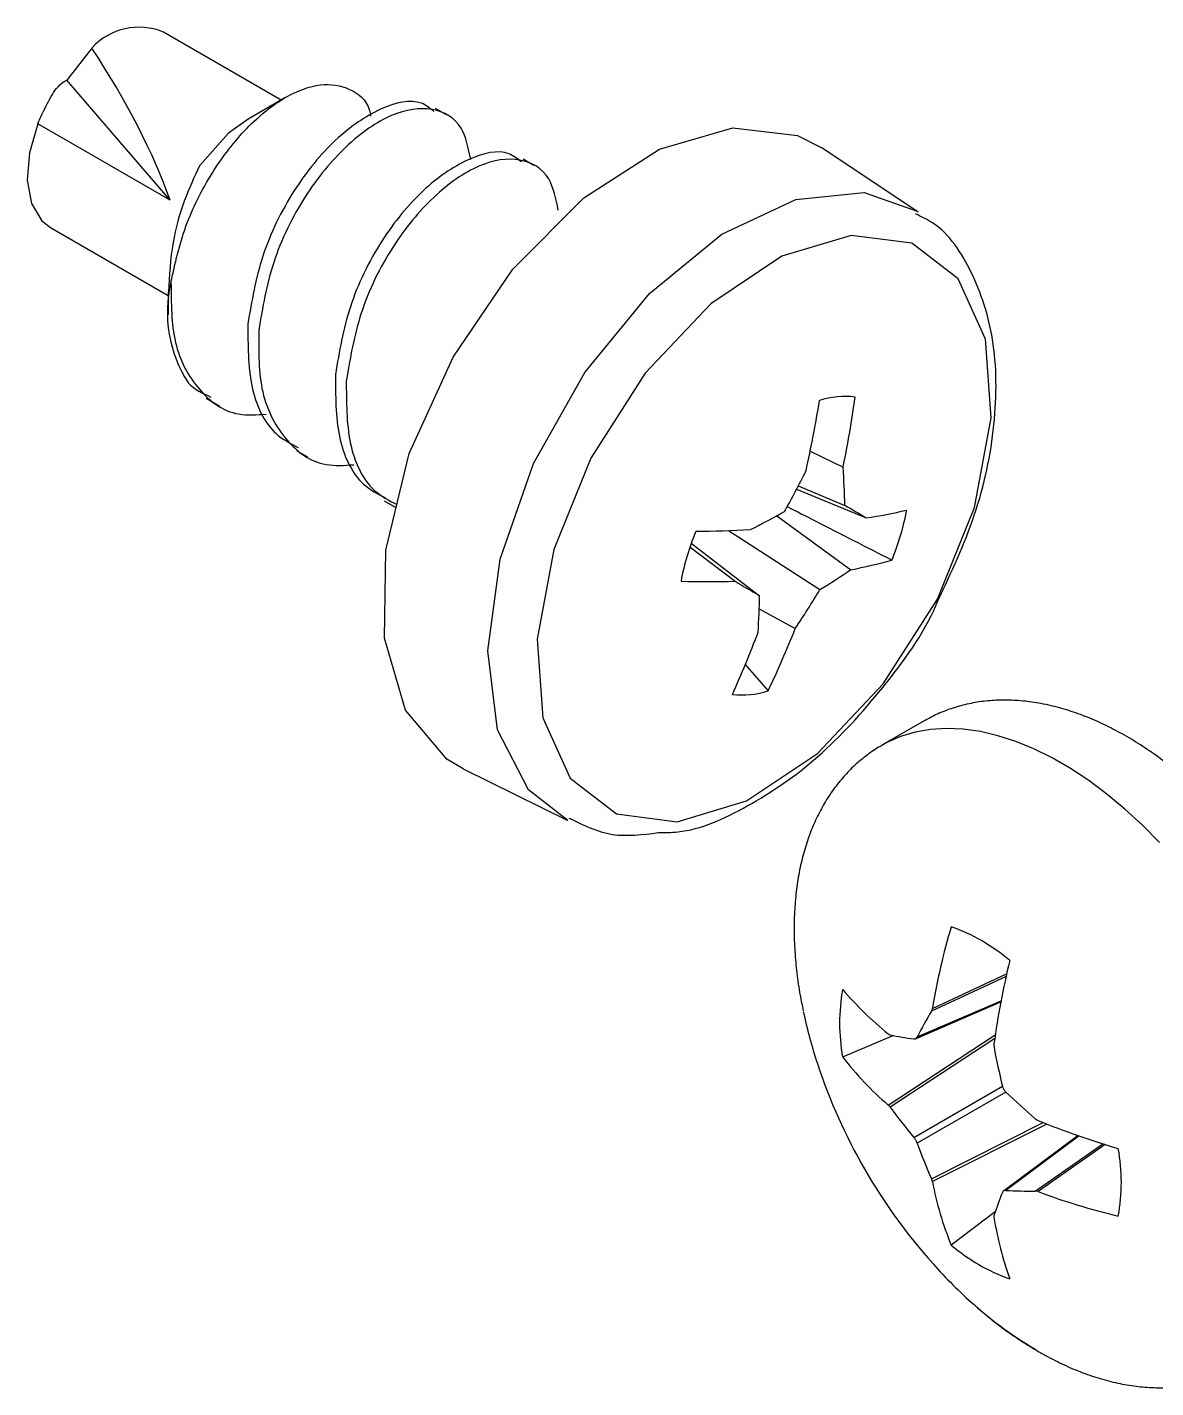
# Model space of a CAD drawing. Extents: x -4 to 14.5, y -14.9 to 0.3.
# Drawn here: x 4.24 to 4.746, y -12.515 to -11.905 of the extents above; entities that cross this region are included whole.
import ezdxf

# ---------------------------------------------------------------- set-up
doc = ezdxf.new("R2010")
doc.units = 0
doc.header["$LTSCALE"] = 0.5
doc.header["$MEASUREMENT"] = 0
doc.layers.add('Hardware', color=242, linetype='CONTINUOUS')

msp = doc.modelspace()

# ---------------------------------------------------------------- linework, layer by layer
at = {"layer": 'Hardware', "transparency": 16777216}
for p, q in [((4.35388, -11.9377), (4.30106, -11.90721)), ((4.26894, -11.91439), (4.25768, -11.92874)), ((4.30406, -11.98258), (4.25768, -11.92874)), ((4.35584, -11.93657), (4.33904, -11.94627)), ((4.42807, -11.94433), (4.42319, -11.94151)), ((4.30406, -11.98258), (4.24471, -11.94832)), ((4.63976, -11.98794), (4.5965, -11.95912)), ((4.46736, -11.96701), (4.46248, -11.96419)), ((4.25041, -11.99494), (4.30323, -12.02543)), ((4.30323, -12.02386), (4.30323, -12.03389)), ((4.32022, -12.07143), (4.32643, -12.07502)), ((4.36084, -12.09488), (4.36572, -12.0977)), ((4.59131, -12.09515), (4.60606, -12.10237)), ((4.5852, -12.11223), (4.61642, -12.1252)), ((4.58597, -12.11076), (4.60688, -12.11958)), ((4.40013, -12.11756), (4.40501, -12.12038)), ((4.57626, -12.12423), (4.60954, -12.14839)), ((4.5546, -12.13082), (4.59569, -12.15734)), ((4.53734, -12.13821), (4.55759, -12.15359)), ((4.53794, -12.13648), (4.56859, -12.16005)), ((4.56843, -12.16593), (4.58459, -12.17475)), ((4.56197, -12.19084), (4.57244, -12.20271)), ((4.6424, -12.21625), (4.62349, -12.22717)), ((4.43563, -12.23777), (4.48222, -12.26082)), ((4.6792, -12.33082), (4.6457, -12.34642)), ((4.64611, -12.34521), (4.67945, -12.32968)), ((4.63853, -12.35882), (4.67684, -12.34226)), ((4.63931, -12.35803), (4.67693, -12.34177)), ((4.6287, -12.35738), (4.60586, -12.36702)), ((4.62629, -12.38857), (4.67434, -12.35701)), ((4.67408, -12.35875), (4.62718, -12.38956)), ((4.63779, -12.40306), (4.67754, -12.38011)), ((4.67906, -12.38275), (4.63931, -12.4057)), ((4.6457, -12.42164), (4.69584, -12.39642)), ((4.69748, -12.39707), (4.64611, -12.4229)), ((4.7115, -12.40228), (4.67799, -12.42717)), ((4.71197, -12.40244), (4.67907, -12.42689)), ((4.69231, -12.42716), (4.72258, -12.40595)), ((4.7237, -12.4063), (4.69357, -12.42741)), ((4.67433, -12.43642), (4.65456, -12.45137))]:
    msp.add_line(p, q, dxfattribs=at)
at = {"layer": 'Hardware', "transparency": 16777216, "flags": 128}
for points in [[(4.24471, -11.94832), (4.24093, -11.96144), (4.23996, -11.97371), (4.2419, -11.98415), (4.24657, -11.99191), (4.25041, -11.99494)], [(4.33904, -11.94627), (4.33035, -11.95252), (4.31734, -11.96725)], [(4.43563, -12.23777), (4.42827, -12.23337), (4.40966, -12.21135), (4.40023, -12.17914), (4.40084, -12.13962), (4.41142, -12.09628), (4.43103, -12.05298), (4.45793, -12.01357), (4.48973, -11.98154), (4.52361, -11.95975), (4.55655, -11.95013)], [(4.55655, -11.95013), (4.58563, -11.95354), (4.5965, -11.95912)], [(4.48248, -12.26095), (4.46486, -12.24711), (4.45098, -12.22026), (4.44661, -12.18475), (4.45215, -12.14371), (4.46709, -12.10081), (4.49013, -12.05986), (4.5192, -12.02448), (4.55172, -11.99784), (4.58481, -11.98228), (4.61552, -11.97921), (4.6393, -11.98763)], [(4.60964, -11.99842), (4.57856, -12.00778), (4.5467, -12.0291), (4.51719, -12.06029), (4.49291, -12.0983), (4.47623, -12.1394), (4.4688, -12.17959), (4.47134, -12.21491), (4.48359, -12.24191), (4.50437, -12.25796), (4.53163, -12.26148), (4.56271, -12.25212), (4.59457, -12.2308), (4.62409, -12.19961), (4.64837, -12.1616), (4.66504, -12.12049), (4.67247, -12.08031), (4.66994, -12.04498), (4.65768, -12.01798), (4.6369, -12.00193), (4.60964, -11.99842)], [(4.74803, -12.2708), (4.74034, -12.263), (4.73246, -12.25575), (4.72443, -12.24908), (4.71629, -12.24301), (4.7081, -12.23759), (4.69988, -12.23285), (4.69168, -12.2288), (4.68354, -12.22547), (4.67551, -12.22288), (4.66764, -12.22103), (4.65995, -12.21995), (4.65249, -12.21963), (4.64529, -12.22007), (4.63841, -12.22128), (4.63186, -12.22325), (4.6257, -12.22596), (4.62369, -12.22705)]]:
    msp.add_lwpolyline(points, dxfattribs=at)
at = {"layer": 'Hardware', "transparency": 16777216}
for centre, radius, start, end in [((4.29011, -11.93366), 0.02863, 67.51867, 137.68439), ((4.36065, -12.03298), 0.0578, 166.38607, 212.96183), ((4.03182, -11.98052), 0.57111, 347.51004, 350.72658), ((4.60701, -12.10685), 0.03619, 82.84184, 108.6009), ((4.1375, -12.00477), 0.47861, 348.23394, 352.05255), ((4.21628, -12.12965), 0.39073, 1.47642, 4.00421), ((4.08364, -11.84912), 0.56638, 331.16262, 333.2513), ((4.05504, -13.06829), 1.09753, 59.23683, 59.81447), ((4.56896, -11.82901), 0.29996, 279.10358, 282.63219), ((4.528, -12.10228), 0.10832, 337.30145, 349.66452), ((4.34324, -11.6935), 0.48972, 296.85583, 298.88376), ((4.63991, -12.17299), 0.10832, 157.30145, 169.66452), ((4.52973, -11.43161), 0.69965, 270.83979, 272.84577), ((4.56939, -11.93565), 0.21649, 280.68844, 285.68724), ((4.4172, -11.86582), 0.34181, 301.47862, 304.24354), ((4.54618, -11.69595), 0.45778, 268.39416, 271.42799), ((5.39644, -10.73702), 1.64631, 239.36697, 239.81103), ((4.17835, -11.90374), 0.48834, 326.29195, 328.71499), ((4.15434, -12.15196), 0.41432, 356.61606, 358.8817), ((4.12122, -12.00772), 0.47752, 335.6878, 339.31204), ((4.19532, -12.02223), 0.41808, 334.42464, 338.60351), ((4.5609, -12.16842), 0.03619, 262.84184, 288.6009), ((4.94698, -12.39525), 0.305, 163.48709, 170.55642), ((4.62648, -12.38754), 0.08382, 49.57588, 70.4295), ((5.04792, -12.41262), 0.37769, 166.38813, 172.16974), ((4.68832, -12.35185), 0.08384, 169.57488, 190.42512), ((4.72714, -12.2331), 0.15949, 220.50261, 230.77939), ((4.80271, -12.30106), 0.21928, 191.9912, 198.28578), ((4.87119, -12.47798), 0.26106, 149.73919, 152.64784), ((4.66484, -12.1671), 0.19371, 258.78961, 261.97261), ((4.99782, -12.30225), 0.32961, 190.5576, 193.66222), ((4.83592, -12.29043), 0.25415, 198.21101, 221.78361), ((4.72461, -12.27489), 0.15029, 217.807, 229.14315), ((4.90662, -12.1443), 0.3296, 226.33839, 229.44298), ((4.83375, -12.23812), 0.25614, 216.24621, 220.08722), ((4.83609, -12.0457), 0.37771, 247.83263, 253.6137), ((4.88016, -12.31845), 0.25616, 199.91328, 203.75413), ((4.64708, -12.42324), 0.08384, 349.57488, 10.42512), ((4.79375, -12.39458), 0.15033, 190.85914, 202.19415), ((4.6911, -12.16607), 0.26109, 267.35874, 270.2668), ((4.85717, -12.50021), 0.19369, 158.03515, 161.21889), ((4.80065, -12.14182), 0.305, 249.44617, 256.51507), ((4.83121, -12.41329), 0.15953, 189.22321, 199.49908), ((4.70891, -12.38756), 0.08382, 229.57588, 250.4295), ((4.80862, -12.31534), 0.2172, 221.68335, 228.53644), ((4.77991, -12.34859), 0.17327, 228.37008, 239.62129)]:
    msp.add_arc(centre, radius, start, end, dxfattribs=at)
msp.add_ellipse((4.25564, -11.93947), major_axis=(-0.04992, 0.08166), ratio=0.258273, start_param=4.007206, end_param=4.864063, dxfattribs=at)
for points, knots in [([(4.24471, -11.94832), (4.24521, -11.94719), (4.24704, -11.94309), (4.2503, -11.93664), (4.25383, -11.93101), (4.25731, -11.92896), (4.25768, -11.92874)], [0, 0, 0, 0, 0.164053, 0.59805, 0.957145, 1, 1, 1, 1]), ([(4.30448, -12.01938), (4.30634, -12.01099), (4.31008, -11.99422), (4.32245, -11.96978), (4.3382, -11.94936), (4.3556, -11.93549), (4.37192, -11.92953), (4.38492, -11.93196), (4.39277, -11.93784), (4.39389, -11.94407), (4.39405, -11.94494)], [0, 0, 0, 0, 0.144449, 0.288776, 0.43261, 0.5767, 0.711511, 0.844715, 0.978159, 1, 1, 1, 1]), ([(4.42243, -11.94278), (4.42067, -11.94137), (4.41468, -11.93657), (4.39862, -11.94033), (4.37825, -11.95407), (4.3588, -11.9776), (4.34419, -12.00734), (4.3407, -12.02794), (4.33898, -12.03811)], [0, 0, 0, 0, 0.077815, 0.263746, 0.449676, 0.62971, 0.817299, 1, 1, 1, 1]), ([(4.43895, -11.96438), (4.43792, -11.95927), (4.43558, -11.94766), (4.42217, -11.94016), (4.40378, -11.94271), (4.38305, -11.957), (4.3637, -11.98038), (4.34906, -12.01016), (4.34558, -12.03076), (4.34386, -12.04092)], [0, 0, 0, 0, 0.11379, 0.258542, 0.408035, 0.557527, 0.702279, 0.853104, 1, 1, 1, 1]), ([(4.46172, -11.96546), (4.45995, -11.96405), (4.45396, -11.95925), (4.43791, -11.96301), (4.41753, -11.97675), (4.39808, -12.00028), (4.38348, -12.03002), (4.37999, -12.05062), (4.37827, -12.06079)], [0, 0, 0, 0, 0.077815, 0.263746, 0.449676, 0.62971, 0.817299, 1, 1, 1, 1]), ([(4.31734, -11.96725), (4.31494, -11.9723), (4.31013, -11.9824), (4.30446, -12.00258), (4.30376, -12.01646), (4.30339, -12.02388)], [0, 0, 0, 0, 0.317723, 0.635679, 1, 1, 1, 1]), ([(4.47824, -11.98706), (4.47721, -11.98195), (4.47486, -11.97034), (4.46145, -11.96284), (4.44307, -11.96539), (4.42234, -11.97968), (4.40298, -12.00306), (4.38835, -12.03284), (4.38487, -12.05344), (4.38315, -12.0636)], [0, 0, 0, 0, 0.11379, 0.258542, 0.408035, 0.557527, 0.702279, 0.853104, 1, 1, 1, 1]), ([(4.64862, -12.16233), (4.65459, -12.14958), (4.66687, -12.12337), (4.67522, -12.0827), (4.67495, -12.04521), (4.66493, -12.01497), (4.65221, -11.99524), (4.6412, -11.99004), (4.63857, -11.9888)], [0, 0, 0, 0, 0.188449, 0.387302, 0.588742, 0.772149, 0.945429, 1, 1, 1, 1]), ([(4.30448, -12.01938), (4.30453, -12.02882), (4.30463, -12.04794), (4.31618, -12.06864), (4.33087, -12.0797), (4.34296, -12.07892), (4.34725, -12.07864)], [0, 0, 0, 0, 0.279281, 0.565456, 0.845597, 1, 1, 1, 1]), ([(4.33898, -12.03811), (4.339, -12.04764), (4.33903, -12.06698), (4.34818, -12.08669), (4.3581, -12.09181), (4.3616, -12.09361)], [0, 0, 0, 0, 0.386661, 0.783667, 1, 1, 1, 1]), ([(4.34386, -12.04092), (4.34381, -12.05058), (4.34371, -12.07017), (4.35535, -12.09124), (4.37015, -12.10238), (4.38224, -12.1016), (4.38654, -12.10132)], [0, 0, 0, 0, 0.281272, 0.570069, 0.8472357, 1, 1, 1, 1]), ([(4.37827, -12.06079), (4.37828, -12.07032), (4.37831, -12.08966), (4.38747, -12.10937), (4.39739, -12.11449), (4.40089, -12.11629)], [0, 0, 0, 0, 0.386661, 0.783667, 1, 1, 1, 1]), ([(4.31216, -12.06443), (4.31222, -12.0645), (4.31498, -12.06765), (4.31869, -12.06931), (4.32231, -12.07093)], [0, 0, 0, 0, 0.023856, 1, 1, 1, 1]), ([(4.38315, -12.0636), (4.38316, -12.07314), (4.38319, -12.09247), (4.39235, -12.11219), (4.40227, -12.11731), (4.40577, -12.11911)], [0, 0, 0, 0, 0.386661, 0.783667, 1, 1, 1, 1]), ([(4.58096, -12.12007), (4.58516, -12.12222), (4.60083, -12.13022), (4.61648, -12.13822), (4.62792, -12.14408)], [0, 0, 0, 0, 0.26847, 1, 1, 1, 1]), ([(4.52315, -12.26634), (4.52607, -12.26633), (4.53918, -12.26628), (4.5638, -12.25516), (4.59548, -12.23371), (4.62413, -12.2021), (4.64245, -12.177), (4.64836, -12.16295), (4.64862, -12.16233)], [0, 0, 0, 0, 0.06322, 0.284062, 0.516978, 0.753283, 0.989052, 1, 1, 1, 1]), ([(4.8035, -12.49498), (4.80508, -12.49404), (4.8087, -12.49189), (4.81387, -12.4878), (4.81905, -12.48287), (4.82376, -12.47736), (4.82799, -12.47131), (4.83173, -12.46472), (4.83496, -12.45762), (4.83767, -12.45002), (4.83983, -12.44195), (4.84142, -12.43345), (4.84244, -12.42457), (4.84288, -12.41537), (4.84273, -12.40589), (4.84202, -12.39618), (4.84073, -12.38631), (4.8389, -12.37632), (4.83654, -12.36626), (4.83365, -12.35616), (4.83027, -12.34608), (4.82641, -12.33605), (4.82208, -12.32611), (4.81731, -12.31631), (4.81212, -12.30669), (4.80654, -12.29729), (4.80058, -12.28815), (4.79427, -12.27931), (4.78765, -12.2708), (4.78072, -12.26267), (4.77352, -12.25495), (4.76608, -12.24768), (4.75842, -12.24089), (4.75056, -12.23462), (4.74254, -12.22889), (4.73439, -12.22375), (4.72613, -12.21923), (4.7178, -12.21536), (4.70945, -12.21218), (4.70111, -12.20971), (4.69285, -12.20798), (4.68471, -12.20701), (4.67676, -12.2068), (4.66906, -12.20734), (4.66164, -12.20862), (4.65457, -12.21062), (4.64821, -12.21309), (4.64439, -12.2152), (4.64267, -12.21616)], [0, 0, 0, 0, 0.01579, 0.0359745, 0.0561967, 0.0765569, 0.0971419, 0.1180177, 0.1392225, 0.1607625, 0.1826122, 0.2047211, 0.2270241, 0.2494546, 0.2719535, 0.2944713, 0.3169724, 0.3394407, 0.3618691, 0.3842561, 0.4066044, 0.4289192, 0.4512072, 0.4734761, 0.4957341, 0.5179896, 0.5402505, 0.5625234, 0.5848173, 0.6071407, 0.6295023, 0.65191, 0.6743707, 0.6968895, 0.7194682, 0.7421034, 0.7647842, 0.7874851, 0.8101571, 0.8327415, 0.8551649, 0.8773485, 0.8992211, 0.9207353, 0.9418784, 0.962676, 0.9831874, 1, 1, 1, 1]), ([(4.62377, -12.22707), (4.6234, -12.22726), (4.62094, -12.22853), (4.61674, -12.23152), (4.61125, -12.23602), (4.60624, -12.24117), (4.60168, -12.24685), (4.59761, -12.25308), (4.59403, -12.25984), (4.59097, -12.26711), (4.58844, -12.27487), (4.58646, -12.28308), (4.58506, -12.29171), (4.58423, -12.3007), (4.58399, -12.31), (4.58431, -12.31956), (4.58523, -12.32932), (4.5865, -12.33825), (4.58769, -12.34395), (4.58819, -12.34629)], [0, 0, 0, 0, 0.010241, 0.069425, 0.128549, 0.187883, 0.247709, 0.308265, 0.36972, 0.432154, 0.495556, 0.559823, 0.62479, 0.69026, 0.756043, 0.821978, 0.887925, 0.953804, 1, 1, 1, 1]), ([(4.48302, -12.25979), (4.48934, -12.26293), (4.50169, -12.26907), (4.51611, -12.26724), (4.52315, -12.26634)], [0, 0, 0, 0, 0.511785, 1, 1, 1, 1]), ([(4.63779, -12.35892), (4.63806, -12.35895), (4.63832, -12.35892), (4.63855, -12.35881), (4.63878, -12.35871), (4.63899, -12.35853), (4.63916, -12.35829), (4.63922, -12.35821), (4.63927, -12.35812), (4.63931, -12.35803)], [0, 0, 0, 0, 0.00003402465, 0.00003402465, 0.00003402465, 0.00006805017, 0.00006805017, 0.00006805017, 0.00007901772, 0.00007901772, 0.00007901772, 0.00007901772]), ([(4.67754, -12.3801), (4.67764, -12.38052), (4.6778, -12.38094), (4.67801, -12.38134), (4.67822, -12.38173), (4.67848, -12.38211), (4.67877, -12.38244), (4.67887, -12.38254), (4.67896, -12.38265), (4.67907, -12.38274)], [0, 0, 0, 0, 0.00003402465, 0.00003402465, 0.00003402465, 0.00006805017, 0.00006805017, 0.00006805017, 0.00007901772, 0.00007901772, 0.00007901772, 0.00007901772]), ([(4.63931, -12.4057), (4.63917, -12.4053), (4.63899, -12.40489), (4.63877, -12.4045), (4.63856, -12.40411), (4.63831, -12.40373), (4.63805, -12.40338), (4.63796, -12.40327), (4.63788, -12.40316), (4.63779, -12.40306)], [0, 0, 0, 0, 0.00003402465, 0.00003402465, 0.00003402465, 0.00006805017, 0.00006805017, 0.00006805017, 0.00007901772, 0.00007901772, 0.00007901772, 0.00007901772]), ([(4.67907, -12.42689), (4.67875, -12.42687), (4.67847, -12.42692), (4.67823, -12.42703), (4.67799, -12.42714), (4.6778, -12.42731), (4.67766, -12.42753), (4.67761, -12.42761), (4.67757, -12.42768), (4.67754, -12.42777)], [0, 0, 0, 0, 0.00003402465, 0.00003402465, 0.00003402465, 0.00006805017, 0.00006805017, 0.00006805017, 0.00007901772, 0.00007901772, 0.00007901772, 0.00007901772]), ([(4.66545, -12.47862), (4.6673, -12.48024), (4.67173, -12.48411), (4.67893, -12.48959), (4.68648, -12.49482), (4.69142, -12.49777), (4.69364, -12.49909)], [0, 0, 0, 0, 0.204058, 0.486579, 0.769846, 1, 1, 1, 1]), ([(4.69364, -12.49909), (4.69511, -12.49992), (4.69932, -12.50229), (4.70634, -12.50572), (4.71469, -12.50914), (4.72304, -12.51185), (4.73133, -12.51382), (4.73952, -12.51504), (4.74753, -12.5155), (4.75532, -12.5152), (4.76284, -12.51416), (4.77003, -12.51241), (4.77684, -12.50992), (4.7817, -12.50772), (4.78415, -12.50617), (4.78459, -12.5059)], [0, 0, 0, 0, 0.047348, 0.135908, 0.224513, 0.312858, 0.400673, 0.487651, 0.5735, 0.657995, 0.741041, 0.822689, 0.903131, 0.982667, 1, 1, 1, 1])]:
    msp.add_open_spline(points, degree=3, knots=knots, dxfattribs=at)
for points in [[(4.6457, -12.34642), (4.6459, -12.34609), (4.64604, -12.34567), (4.64611, -12.34521)], [(4.62629, -12.35666), (4.62658, -12.3569), (4.62689, -12.35706), (4.62718, -12.35712)], [(4.67375, -12.36116), (4.67368, -12.36163), (4.6737, -12.36214), (4.67379, -12.36264)], [(4.62718, -12.38956), (4.62689, -12.38917), (4.62658, -12.38882), (4.62629, -12.38857)], [(4.69231, -12.39472), (4.6927, -12.39505), (4.69314, -12.39532), (4.69357, -12.3955)], [(4.64611, -12.4229), (4.64604, -12.42252), (4.6459, -12.42208), (4.6457, -12.42164)], [(4.69357, -12.42741), (4.69314, -12.42724), (4.6927, -12.42716), (4.69231, -12.42716)], [(4.67379, -12.43785), (4.6737, -12.43813), (4.67368, -12.43848), (4.67375, -12.43886)]]:
    msp.add_open_spline(points, degree=3, dxfattribs=at)

doc.saveas('drawing.dxf')
